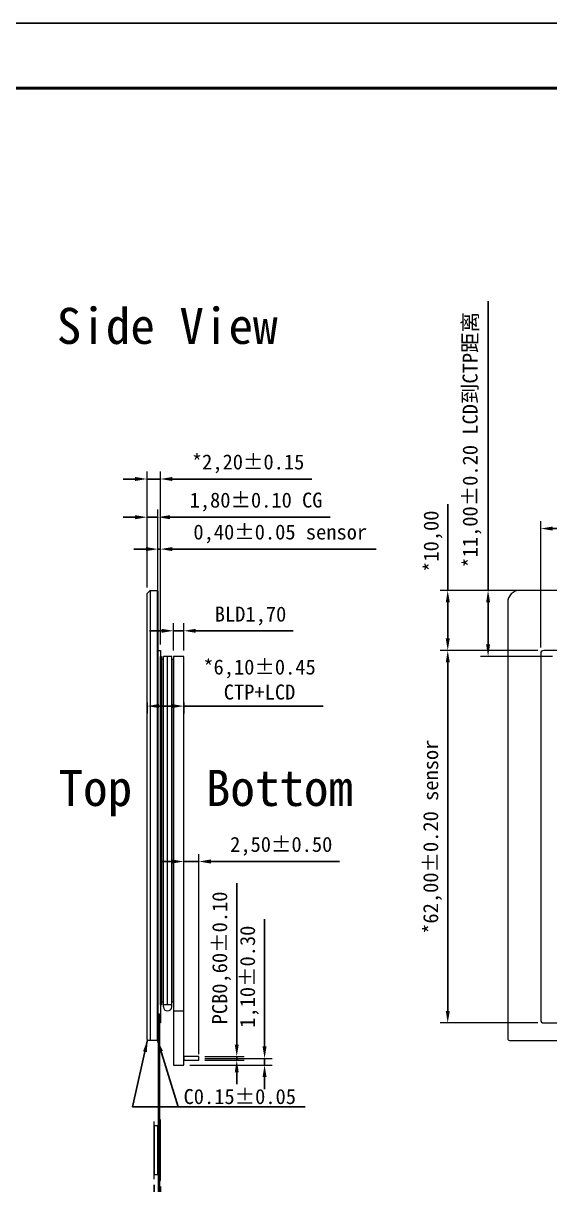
# Model space of a CAD drawing. Header units: millimetres. Extents: x 1946 to 4611, y 2266 to 2855.
# Drawn here: x 3781.6 to 3869.2, y 2645 to 2838.3 of the extents above; entities that cross this region are included whole.
import ezdxf

# ---------------------------------------------------------------- set-up
doc = ezdxf.new("R2010")
doc.units = ezdxf.units.MM
for name, color, linetype in [('Adhesive', 2, 'Continuous'), ('Dim', 4, 'Continuous'), ('Mylar', 2, 'Continuous')]:
    doc.layers.add(name, color=color, linetype=linetype)
for name, color, linetype, lineweight in [('BACKLIGHT', 7, 'Continuous', 20), ('Cover Lens', 152, 'Continuous', 0), ('FPC', 30, 'Continuous', 0), ('LCD', 4, 'Continuous', 20), ('OCA', 3, 'Continuous', 0), ('PCB', 102, 'Continuous', 20), ('Sensor', 6, 'Continuous', 0)]:
    doc.layers.add(name, color=color, linetype=linetype, lineweight=lineweight)
doc.styles.add('宋体', font='')
doc.styles.get('宋体').set_extended_font_data('SimSun')
doc.dimstyles.new('DIM', dxfattribs={"dimtxt": 2.5, "dimasz": 2, "dimexe": 1.25, "dimexo": 1, "dimgap": 1, "dimtad": 1, "dimzin": 1, "dimtxsty": '宋体', "dimcen": 2.5, "dimazin": 0, "dimtfac": 1, "dimtmove": 0, "dimatfit": 3, "dimfxl": 0, "dimlwe": 0, "dimarcsym": 0})

# ---------------------------------------------------------------- blocks, each defined once
blk = doc.blocks.new('CG2')
at = {"layer": 'Cover Lens'}
blk.add_lwpolyline([(43, -7.6), (43, 65, 0.414214), (41, 67), (-41, 67, 0.414214), (-43, 65), (-43, -7.6, 0.414214), (-42.7, -7.9), (42.7, -7.9, 0.414214)], format="xyb", close=True, dxfattribs=at)
blk.add_lwpolyline([(33, 0), (-33, 0), (-33, 54), (33, 54)], close=True, dxfattribs=at)
blk = doc.blocks.new('*D94')
at = {"layer": 'Defpoints', "color": 0}
for p in [(3942.69, 2754.23), (3867.69, 2733.45), (3942.69, 2733.45)]:
    blk.add_point(p, dxfattribs=at)
at = {"layer": 'Dim', "color": 0, "lineweight": 0}
for p, q in [((3867.69, 2734.45), (3867.69, 2755.48)), ((3942.69, 2734.45), (3942.69, 2755.48))]:
    blk.add_line(p, q, dxfattribs=at)
at = {"layer": 'Dim', "color": 0, "lineweight": -2}
blk.add_line((3869.69, 2754.23), (3940.69, 2754.23), dxfattribs=at)
at = {"layer": 'Dim', "color": 0}
for points in [[(3869.69, 2754.57), (3869.69, 2753.9), (3867.69, 2754.23)], [(3940.69, 2754.57), (3940.69, 2753.9), (3942.69, 2754.23)]]:
    blk.add_solid(points, dxfattribs=at)
at = {"layer": 'Dim', "color": 0, "insert": (3905.19, 2756.75), "char_height": 2.5, "attachment_point": 5, "style": '宋体'}
blk.add_mtext('{\\C2;*}75,00%%P0.20 sensor', dxfattribs=at)
blk = doc.blocks.new('*D95')
at = {"layer": 'Defpoints', "color": 0}
for p in [(3852.22, 2733.95), (3868.19, 2733.95), (3868.19, 2671.95)]:
    blk.add_point(p, dxfattribs=at)
at = {"layer": 'Dim', "color": 0, "lineweight": 0}
for p, q in [((3867.19, 2733.95), (3850.97, 2733.95)), ((3867.19, 2671.95), (3850.97, 2671.95))]:
    blk.add_line(p, q, dxfattribs=at)
at = {"layer": 'Dim', "color": 0, "lineweight": -2}
blk.add_line((3852.22, 2673.95), (3852.22, 2731.95), dxfattribs=at)
at = {"layer": 'Dim', "color": 0}
for points in [[(3851.89, 2731.95), (3852.56, 2731.95), (3852.22, 2733.95)], [(3851.89, 2673.95), (3852.56, 2673.95), (3852.22, 2671.95)]]:
    blk.add_solid(points, dxfattribs=at)
at = {"layer": 'Dim', "color": 0, "insert": (3849.7, 2702.95), "char_height": 2.5, "attachment_point": 5, "rotation": 90, "style": '宋体'}
blk.add_mtext('{\\C2;*}62,00%%P0.20 sensor', dxfattribs=at)
blk = doc.blocks.new('*D96')
at = {"layer": 'Defpoints', "color": 0}
for p in [(3852.22, 2743.95), (3864.19, 2743.95), (3868.19, 2733.95)]:
    blk.add_point(p, dxfattribs=at)
at = {"layer": 'Dim', "color": 0, "lineweight": -2}
for p, q in [((3852.22, 2743.95), (3852.22, 2758.31)), ((3852.22, 2735.95), (3852.22, 2741.95))]:
    blk.add_line(p, q, dxfattribs=at)
at = {"layer": 'Dim', "color": 0, "lineweight": 0}
for p, q in [((3863.19, 2743.95), (3850.97, 2743.95)), ((3867.19, 2733.95), (3850.97, 2733.95))]:
    blk.add_line(p, q, dxfattribs=at)
at = {"layer": 'Dim', "color": 0}
for points in [[(3851.89, 2741.95), (3852.56, 2741.95), (3852.22, 2743.95)], [(3851.89, 2735.95), (3852.56, 2735.95), (3852.22, 2733.95)]]:
    blk.add_solid(points, dxfattribs=at)
at = {"layer": 'Dim', "color": 0, "insert": (3849.77, 2752.13), "char_height": 2.5, "attachment_point": 5, "rotation": 90, "style": '宋体'}
blk.add_mtext('{\\C2;*}10,00', dxfattribs=at)
blk = doc.blocks.new('*D98')
at = {"layer": 'Defpoints', "color": 0}
for p in [(3804.41, 2750.81), (3804.01, 2733.95), (3804.41, 2733.95)]:
    blk.add_point(p, dxfattribs=at)
at = {"layer": 'Dim', "color": 0, "lineweight": -2}
for p, q in [((3802.01, 2750.81), (3800.01, 2750.81)), ((3804.01, 2750.81), (3804.41, 2750.81)), ((3806.41, 2750.81), (3840.31, 2750.81))]:
    blk.add_line(p, q, dxfattribs=at)
at = {"layer": 'Dim', "color": 0, "lineweight": 0}
for p, q in [((3804.01, 2734.95), (3804.01, 2752.06)), ((3804.41, 2734.95), (3804.41, 2752.06))]:
    blk.add_line(p, q, dxfattribs=at)
at = {"layer": 'Dim', "color": 0}
for points in [[(3802.01, 2751.15), (3802.01, 2750.48), (3804.01, 2750.81)], [(3806.41, 2751.15), (3806.41, 2750.48), (3804.41, 2750.81)]]:
    blk.add_solid(points, dxfattribs=at)
at = {"layer": 'Dim', "color": 0, "insert": (3824.36, 2753.34), "char_height": 2.5, "attachment_point": 5, "style": '宋体'}
blk.add_mtext('0,40%%P0.05 sensor', dxfattribs=at)
blk = doc.blocks.new('*D99')
at = {"layer": 'Defpoints', "color": 0}
for p in [(3804.01, 2756.13), (3802.21, 2743.45), (3804.01, 2743.8)]:
    blk.add_point(p, dxfattribs=at)
at = {"layer": 'Dim', "color": 0, "lineweight": 0}
for p, q in [((3802.21, 2744.45), (3802.21, 2757.38)), ((3804.01, 2744.8), (3804.01, 2757.38))]:
    blk.add_line(p, q, dxfattribs=at)
at = {"layer": 'Dim', "color": 0, "lineweight": -2}
for p, q in [((3800.21, 2756.13), (3798.21, 2756.13)), ((3802.21, 2756.13), (3804.01, 2756.13)), ((3806.01, 2756.13), (3832.65, 2756.13))]:
    blk.add_line(p, q, dxfattribs=at)
at = {"layer": 'Dim', "color": 0}
for points in [[(3800.21, 2756.46), (3800.21, 2755.79), (3802.21, 2756.13)], [(3806.01, 2756.46), (3806.01, 2755.79), (3804.01, 2756.13)]]:
    blk.add_solid(points, dxfattribs=at)
at = {"layer": 'Dim', "color": 0, "insert": (3820.33, 2758.65), "char_height": 2.5, "attachment_point": 5, "style": '宋体'}
blk.add_mtext('1,80%%P0.10 CG', dxfattribs=at)
blk = doc.blocks.new('*D100')
at = {"layer": 'Defpoints', "color": 0}
for p in [(3804.41, 2762.48), (3802.21, 2743.45), (3804.41, 2733.95)]:
    blk.add_point(p, dxfattribs=at)
at = {"layer": 'Dim', "color": 0, "lineweight": -2}
for p, q in [((3800.21, 2762.48), (3798.21, 2762.48)), ((3802.21, 2762.48), (3804.41, 2762.48)), ((3806.41, 2762.48), (3829.62, 2762.48))]:
    blk.add_line(p, q, dxfattribs=at)
at = {"layer": 'Dim', "color": 0, "lineweight": 0}
for p, q in [((3802.21, 2744.45), (3802.21, 2763.73)), ((3804.41, 2734.95), (3804.41, 2763.73))]:
    blk.add_line(p, q, dxfattribs=at)
at = {"layer": 'Dim', "color": 0}
for points in [[(3800.21, 2762.82), (3800.21, 2762.15), (3802.21, 2762.48)], [(3806.41, 2762.82), (3806.41, 2762.15), (3804.41, 2762.48)]]:
    blk.add_solid(points, dxfattribs=at)
at = {"layer": 'Dim', "color": 0, "insert": (3819.01, 2765), "char_height": 2.5, "attachment_point": 5, "style": '宋体'}
blk.add_mtext('{\\C2;*}2,20%%P0.15', dxfattribs=at)
blk = doc.blocks.new('*D104')
at = {"layer": 'Defpoints', "color": 0}
for p in [(3804.26, 2645.72), (3804.46, 2645.72), (3804.46, 2626.29)]:
    blk.add_point(p, dxfattribs=at)
at = {"layer": 'Dim', "color": 0, "lineweight": 0}
for p, q in [((3804.26, 2644.72), (3804.26, 2625.04)), ((3804.46, 2644.72), (3804.46, 2625.04))]:
    blk.add_line(p, q, dxfattribs=at)
at = {"layer": 'Dim', "color": 0, "lineweight": -2}
for p, q in [((3802.26, 2626.29), (3800.26, 2626.29)), ((3804.26, 2626.29), (3804.46, 2626.29)), ((3806.46, 2626.29), (3838.57, 2626.29))]:
    blk.add_line(p, q, dxfattribs=at)
at = {"layer": 'Dim', "color": 0}
for points in [[(3802.26, 2626.63), (3802.26, 2625.96), (3804.26, 2626.29)], [(3806.46, 2626.63), (3806.46, 2625.96), (3804.46, 2626.29)]]:
    blk.add_solid(points, dxfattribs=at)
at = {"layer": 'Dim', "color": 0, "lineweight": 0, "insert": (3823.51, 2628.86), "char_height": 2.5, "attachment_point": 5, "style": '宋体'}
blk.add_mtext('SUS（GND）T=0,20', dxfattribs=at)
blk = doc.blocks.new('*D105')
at = {"layer": 'Defpoints', "color": 0}
for p in [(3803.31, 2646.02), (3803.36, 2646.02), (3803.36, 2619.98)]:
    blk.add_point(p, dxfattribs=at)
at = {"layer": 'Dim', "color": 0, "lineweight": 0}
for p, q in [((3803.31, 2645.02), (3803.31, 2618.73)), ((3803.36, 2645.02), (3803.36, 2618.73))]:
    blk.add_line(p, q, dxfattribs=at)
at = {"layer": 'Dim', "color": 0, "lineweight": -2}
for p, q in [((3801.31, 2619.98), (3799.31, 2619.98)), ((3803.31, 2619.98), (3803.36, 2619.98)), ((3805.36, 2619.98), (3835.57, 2619.98))]:
    blk.add_line(p, q, dxfattribs=at)
at = {"layer": 'Dim', "color": 0}
for points in [[(3801.31, 2620.32), (3801.31, 2619.65), (3803.31, 2619.98)], [(3805.36, 2620.32), (3805.36, 2619.65), (3803.36, 2619.98)]]:
    blk.add_solid(points, dxfattribs=at)
at = {"layer": 'Dim', "color": 0, "lineweight": 0, "insert": (3821.46, 2622.66), "char_height": 2.5, "attachment_point": 5, "style": '宋体'}
blk.add_mtext('高温胶纸 T=0,05', dxfattribs=at)
blk = doc.blocks.new('*D84')
at = {"layer": 'Defpoints', "color": 0}
for p in [(3803.31, 2646.02), (3804.46, 2645.72), (3804.46, 2604.81)]:
    blk.add_point(p, dxfattribs=at)
at = {"layer": 'Dim', "color": 0, "lineweight": 0}
for p, q in [((3803.31, 2645.02), (3803.31, 2603.56)), ((3804.46, 2644.72), (3804.46, 2603.56))]:
    blk.add_line(p, q, dxfattribs=at)
at = {"layer": 'Dim', "color": 0, "lineweight": -2}
for p, q in [((3801.31, 2604.81), (3799.31, 2604.81)), ((3803.31, 2604.81), (3804.46, 2604.81)), ((3806.46, 2604.81), (3824.47, 2604.81))]:
    blk.add_line(p, q, dxfattribs=at)
at = {"layer": 'Dim', "color": 0}
for points in [[(3801.31, 2605.14), (3801.31, 2604.48), (3803.31, 2604.81)], [(3806.46, 2605.14), (3806.46, 2604.48), (3804.46, 2604.81)]]:
    blk.add_solid(points, dxfattribs=at)
at = {"layer": 'Dim', "color": 0, "lineweight": 0, "insert": (3816.47, 2607.06), "char_height": 2.5, "attachment_point": 5, "style": '宋体'}
blk.add_mtext('{\\C2;*}1.40MAX', dxfattribs=at)
blk = doc.blocks.new('工程图框')
at = {"color": 4}
blk.add_lwpolyline([(-525, 0), (0, 0), (0, 371.25), (-525, 371.25)], close=True, dxfattribs=at)
at = {"const_width": 0.625}
blk.add_lwpolyline([(-512.5, 12.5), (-12.5, 12.5), (-12.5, 358.75), (-512.5, 358.75)], close=True, dxfattribs=at)
blk = doc.blocks.new('*D185')
at = {"layer": 'Defpoints', "color": 0}
for p in [(3810.81, 2666.05), (3821.75, 2666.05), (3808.31, 2664.95)]:
    blk.add_point(p, dxfattribs=at)
at = {"layer": 'Dim', "color": 0, "lineweight": -2}
for p, q in [((3821.75, 2668.05), (3821.75, 2689.25)), ((3821.75, 2664.95), (3821.75, 2666.05)), ((3821.75, 2662.95), (3821.75, 2660.95))]:
    blk.add_line(p, q, dxfattribs=at)
at = {"layer": 'Dim', "color": 0, "lineweight": 0}
for p, q in [((3811.81, 2666.05), (3823, 2666.05)), ((3809.31, 2664.95), (3823, 2664.95))]:
    blk.add_line(p, q, dxfattribs=at)
at = {"layer": 'Dim', "color": 0}
for points in [[(3821.41, 2668.05), (3822.08, 2668.05), (3821.75, 2666.05)], [(3821.41, 2662.95), (3822.08, 2662.95), (3821.75, 2664.95)]]:
    blk.add_solid(points, dxfattribs=at)
at = {"layer": 'Dim', "color": 0, "insert": (3819.23, 2679.65), "char_height": 2.5, "attachment_point": 5, "rotation": 90, "style": '宋体'}
blk.add_mtext('1,10%%P0.30', dxfattribs=at)
blk = doc.blocks.new('*D186')
at = {"layer": 'Defpoints', "color": 0}
for p in [(3810.81, 2666.35), (3810.81, 2665.75), (3817.12, 2665.75)]:
    blk.add_point(p, dxfattribs=at)
at = {"layer": 'Dim', "color": 0, "lineweight": -2}
for p, q in [((3817.12, 2668.35), (3817.12, 2695.2)), ((3817.12, 2665.75), (3817.12, 2666.35)), ((3817.12, 2663.75), (3817.12, 2661.75))]:
    blk.add_line(p, q, dxfattribs=at)
at = {"layer": 'Dim', "color": 0, "lineweight": 0}
for p, q in [((3811.81, 2666.35), (3818.37, 2666.35)), ((3811.81, 2665.75), (3818.37, 2665.75))]:
    blk.add_line(p, q, dxfattribs=at)
at = {"layer": 'Dim', "color": 0}
for points in [[(3816.79, 2668.35), (3817.45, 2668.35), (3817.12, 2666.35)], [(3816.79, 2663.75), (3817.45, 2663.75), (3817.12, 2665.75)]]:
    blk.add_solid(points, dxfattribs=at)
at = {"layer": 'Dim', "color": 0, "insert": (3814.6, 2682.77), "char_height": 2.5, "attachment_point": 5, "rotation": 90, "style": '宋体'}
blk.add_mtext('PCB0,60%%P0.10', dxfattribs=at)
blk = doc.blocks.new('*D187')
at = {"layer": 'Defpoints', "color": 0}
for p in [(3808.31, 2698.82), (3810.81, 2665.75), (3808.31, 2664.95)]:
    blk.add_point(p, dxfattribs=at)
at = {"layer": 'Dim', "color": 0, "lineweight": -2}
for p, q in [((3806.31, 2698.82), (3804.31, 2698.82)), ((3808.31, 2698.82), (3810.81, 2698.82)), ((3812.81, 2698.82), (3834.23, 2698.82))]:
    blk.add_line(p, q, dxfattribs=at)
at = {"layer": 'Dim', "color": 0, "lineweight": 0}
for p, q in [((3808.31, 2665.95), (3808.31, 2700.07)), ((3810.81, 2666.75), (3810.81, 2700.07))]:
    blk.add_line(p, q, dxfattribs=at)
at = {"layer": 'Dim', "color": 0}
for points in [[(3806.31, 2699.16), (3806.31, 2698.49), (3808.31, 2698.82)], [(3812.81, 2699.16), (3812.81, 2698.49), (3810.81, 2698.82)]]:
    blk.add_solid(points, dxfattribs=at)
at = {"layer": 'Dim', "color": 0, "insert": (3824.52, 2701.35), "char_height": 2.5, "attachment_point": 5, "style": '宋体'}
blk.add_mtext('2,50%%P0.50', dxfattribs=at)
blk = doc.blocks.new('*D188')
at = {"layer": 'Defpoints', "color": 0}
for p in [(3806.61, 2737.22), (3806.61, 2732.95), (3808.31, 2732.95)]:
    blk.add_point(p, dxfattribs=at)
at = {"layer": 'Dim', "color": 0, "lineweight": 0}
for p, q in [((3806.61, 2733.95), (3806.61, 2738.47)), ((3808.31, 2733.95), (3808.31, 2738.47))]:
    blk.add_line(p, q, dxfattribs=at)
at = {"layer": 'Dim', "color": 0, "lineweight": -2}
for p, q in [((3804.61, 2737.22), (3802.61, 2737.22)), ((3806.61, 2737.22), (3808.31, 2737.22)), ((3810.31, 2737.22), (3826.52, 2737.22))]:
    blk.add_line(p, q, dxfattribs=at)
at = {"layer": 'Dim', "color": 0}
for points in [[(3804.61, 2737.55), (3804.61, 2736.89), (3806.61, 2737.22)], [(3810.31, 2737.55), (3810.31, 2736.89), (3808.31, 2737.22)]]:
    blk.add_solid(points, dxfattribs=at)
at = {"layer": 'Dim', "color": 0, "insert": (3819.41, 2739.68), "char_height": 2.5, "attachment_point": 5, "style": '宋体'}
blk.add_mtext('BLD1,70', dxfattribs=at)
blk = doc.blocks.new('*D303')
at = {"layer": 'Defpoints', "color": 0}
for p in [(3858.93, 2743.95), (3870.66, 2743.95), (3870.66, 2732.95)]:
    blk.add_point(p, dxfattribs=at)
at = {"layer": 'Dim', "color": 0, "lineweight": -2}
for p, q in [((3858.93, 2743.95), (3858.93, 2792.06)), ((3858.93, 2734.95), (3858.93, 2741.95))]:
    blk.add_line(p, q, dxfattribs=at)
at = {"layer": 'Dim', "color": 0, "lineweight": 0}
for p, q in [((3869.66, 2743.95), (3857.68, 2743.95)), ((3869.66, 2732.95), (3857.68, 2732.95))]:
    blk.add_line(p, q, dxfattribs=at)
at = {"layer": 'Dim', "color": 0}
for points in [[(3858.6, 2741.95), (3859.27, 2741.95), (3858.93, 2743.95)], [(3858.6, 2734.95), (3859.27, 2734.95), (3858.93, 2732.95)]]:
    blk.add_solid(points, dxfattribs=at)
at = {"layer": 'Dim', "color": 0, "insert": (3856.26, 2769.01), "char_height": 2.5, "attachment_point": 5, "rotation": 90, "style": '宋体'}
blk.add_mtext('{\\C2;*}11,00%%P0.20 LCD到CTP距离', dxfattribs=at)
blk = doc.blocks.new('*D305')
at = {"layer": 'Defpoints', "color": 0}
for p in [(3802.21, 2726.3), (3808.31, 2726.3), (3808.31, 2724.69)]:
    blk.add_point(p, dxfattribs=at)
at = {"layer": 'Dim', "color": 0, "lineweight": 0}
for p, q in [((3802.21, 2725.3), (3802.21, 2723.44)), ((3808.31, 2725.3), (3808.31, 2723.44))]:
    blk.add_line(p, q, dxfattribs=at)
at = {"layer": 'Dim', "color": 0, "lineweight": -2}
for p, q in [((3804.21, 2724.69), (3806.31, 2724.69)), ((3808.31, 2724.69), (3831.52, 2724.69))]:
    blk.add_line(p, q, dxfattribs=at)
at = {"layer": 'Dim', "color": 0}
for points in [[(3804.21, 2725.03), (3804.21, 2724.36), (3802.21, 2724.69)], [(3806.31, 2725.03), (3806.31, 2724.36), (3808.31, 2724.69)]]:
    blk.add_solid(points, dxfattribs=at)
at = {"layer": 'Dim', "color": 0, "insert": (3820.91, 2729.09), "char_height": 2.5, "attachment_point": 5, "style": '宋体'}
blk.add_mtext('{\\C2;*}6,10%%P0.45 \\PCTP+LCD', dxfattribs=at)

msp = doc.modelspace()

# ---------------------------------------------------------------- hatches: boundary and pattern name
at = {"layer": 'FPC', "lineweight": 0}
msp.add_hatch(color=3, dxfattribs=at).paths.add_polyline_path([(3804.10888, 2646.72453), (3804.00888, 2646.72453), (3804.00888, 2654.82453), (3804.10888, 2654.82453)])

# ---------------------------------------------------------------- linework, layer by layer
at = {"layer": 'Adhesive'}
msp.add_lwpolyline([(3804.00888, 2671.1507), (3804.10888, 2671.1507), (3804.10888, 2669.0507), (3804.00888, 2669.0507)], close=True, dxfattribs=at)
at = {"layer": 'BACKLIGHT', "lineweight": 15}
msp.add_line((3806.60888, 2673.9507), (3808.30888, 2673.9507), dxfattribs=at)
msp.add_lwpolyline([(3806.60888, 2732.9507), (3806.60888, 2664.9507), (3808.30888, 2664.9507), (3808.30888, 2732.9507)], close=True, dxfattribs=at)
at = {"layer": 'Cover Lens'}
for p, q in [((3802.70888, 2743.9507), (3802.70888, 2669.0507)), ((3803.85888, 2743.9507), (3803.85888, 2669.0507))]:
    msp.add_line(p, q, dxfattribs=at)
msp.add_lwpolyline([(3802.70888, 2743.9507), (3803.85888, 2743.9507), (3804.00888, 2743.8007), (3804.00888, 2669.2007), (3803.85888, 2669.0507), (3802.35888, 2669.0507), (3802.20888, 2669.2007), (3802.20888, 2743.4507)], close=True, dxfattribs=at)
at = {"layer": 'FPC', "lineweight": 0}
for points in [[(3804.20888, 2634.52453), (3804.10888, 2634.52453), (3804.10888, 2673.4507), (3804.25888, 2673.4507), (3804.25888, 2637.52453), (3804.20888, 2637.52453)], [(3803.35888, 2646.72453), (3804.00888, 2646.72453), (3804.00888, 2654.82453), (3803.35888, 2654.82453)], [(3804.25888, 2645.72453), (3804.45888, 2645.72453), (3804.45888, 2655.82453), (3804.25888, 2655.82453)]]:
    msp.add_lwpolyline(points, close=True, dxfattribs=at)
at = {"layer": 'FPC', "color": 3, "lineweight": 0}
msp.add_lwpolyline([(3804.10888, 2646.72453), (3804.00888, 2646.72453), (3804.00888, 2654.82453), (3804.10888, 2654.82453)], close=True, dxfattribs=at)
at = {"layer": 'LCD', "lineweight": 15}
for p, q in [((3804.90888, 2732.4507), (3804.60888, 2732.4507)), ((3804.60888, 2675.4507), (3804.60888, 2732.4507)), ((3806.30888, 2732.9507), (3804.90888, 2732.9507)), ((3804.90888, 2674.9507), (3804.90888, 2732.9507)), ((3805.60888, 2674.9507), (3805.60888, 2732.9507)), ((3806.30888, 2674.9507), (3806.30888, 2732.9507)), ((3806.60888, 2732.4507), (3806.30888, 2732.4507)), ((3806.60888, 2675.4507), (3806.60888, 2732.4507)), ((3804.60888, 2675.4507), (3804.90888, 2675.4507)), ((3806.30888, 2675.4507), (3806.60888, 2675.4507)), ((3806.30888, 2674.9507), (3804.90888, 2674.9507)), ((3804.90888, 2674.6507), (3804.90888, 2674.9507)), ((3806.30888, 2674.6507), (3806.30888, 2674.9507))]:
    msp.add_line(p, q, dxfattribs=at)
msp.add_arc((3805.60888, 2674.6507), 0.7, 180, 360, dxfattribs=at)
at = {"layer": 'Mylar', "lineweight": 0}
msp.add_lwpolyline([(3803.30888, 2646.02453), (3803.35888, 2646.02453), (3803.35888, 2655.52453), (3803.30888, 2655.52453)], close=True, dxfattribs=at)
at = {"layer": 'OCA'}
msp.add_lwpolyline([(3804.40888, 2732.9507), (3804.60888, 2732.9507), (3804.60888, 2674.9507), (3804.40888, 2674.9507)], close=True, dxfattribs=at)
at = {"layer": 'PCB', "lineweight": 15}
msp.add_lwpolyline([(3808.30888, 2666.3507), (3808.30888, 2665.7507), (3810.80888, 2665.7507), (3810.80888, 2666.3507)], close=True, dxfattribs=at)
at = {"layer": 'Sensor'}
msp.add_lwpolyline([(3804.00888, 2733.9507), (3804.40888, 2733.9507), (3804.40888, 2671.9507), (3804.00888, 2671.9507)], close=True, dxfattribs=at)
msp.add_lwpolyline([(3867.69291, 2733.4507), (3867.69291, 2672.4507, 0.414213562), (3868.19291, 2671.9507), (3942.19291, 2671.9507, 0.414213562), (3942.69291, 2672.4507), (3942.69291, 2733.4507, 0.414213562), (3942.19291, 2733.9507), (3868.19291, 2733.9507, 0.414213562)], format="xyb", close=True, dxfattribs=at)

# ---------------------------------------------------------------- block references
at = {"lineweight": 0, "xscale": 0.864, "yscale": 0.864, "zscale": 0.864}
msp.add_blockref('工程图框', (4029.16226, 2517.57298), dxfattribs=at)
at = {"layer": 'Cover Lens'}
msp.add_blockref('CG2', (3905.19291, 2676.9507), dxfattribs=at)

# ---------------------------------------------------------------- texts
at = {"layer": 'Dim', "color": 2, "lineweight": 0, "char_height": 6, "attachment_point": 5, "style": '宋体'}
for s, insert in [('Side View', (3805.53864, 2787.90602)), ('Top   Bottom', (3811.97142, 2710.20342))]:
    msp.add_mtext(s, dxfattribs=dict(at, insert=insert))
at = {"layer": 'Dim', "linetype": 'ByBlock', "lineweight": 0, "insert": (3817.62195, 2659.68705), "char_height": 2.5, "attachment_point": 5, "style": '宋体'}
msp.add_mtext('C0.15%%P0.05', dxfattribs=at)

# ---------------------------------------------------------------- dimensions: what is measured, and where the dimension line sits
at = {"layer": 'Dim'}
for base, p1, p2, text, picture, middle in [((3858.93365, 2743.9507), (3870.66131, 2732.9507), (3870.66131, 2743.9507), '{\\C2;*}<>%%P0.20 LCD到CTP距离', '*D303', (3856.26004, 2769.00625)), ((3852.22342, 2743.9507), (3868.19291, 2733.9507), (3864.19291, 2743.9507), '{\\C2;*}<>', '*D96', (3849.76509, 2752.13125)), ((3852.22342, 2733.9507), (3868.19291, 2671.9507), (3868.19291, 2733.9507), '{\\C2;*}<>%%P0.20 sensor', '*D95', (3849.70259, 2702.9507))]:
    dim = msp.add_linear_dim(base=base, p1=p1, p2=p2, angle=90, text=text, dimstyle='DIM', dxfattribs=at)
    dim.commit()
    dim.dimension.update_dxf_attribs({"geometry": picture, "text_midpoint": middle})
for base, p1, p2, text, picture, middle in [((3804.40888, 2762.4831), (3802.20888, 2743.4507), (3804.40888, 2733.9507), '{\\C2;*}<>%%P0.15', '*D100', (3819.01305, 2765.00393)), ((3804.00888, 2756.12799), (3802.20888, 2743.4507), (3804.00888, 2743.8007), '<>%%P0.10 CG', '*D99', (3820.32833, 2758.64882)), ((3942.69291, 2754.23404), (3867.69291, 2733.4507), (3942.69291, 2733.4507), '{\\C2;*}<>%%P0.20 sensor', '*D94', (3905.19291, 2756.75488)), ((3804.40888, 2750.81492), (3804.00888, 2733.9507), (3804.40888, 2733.9507), '<>%%P0.05 sensor', '*D98', (3824.36027, 2753.33576)), ((3808.30888, 2724.69331), (3802.20888, 2726.30406), (3808.30888, 2726.30406), '{\\C2;*}<>%%P0.45 \\PCTP+LCD', '*D305', (3820.91305, 2729.08914))]:
    dim = msp.add_linear_dim(base=base, p1=p1, p2=p2, text=text, dimstyle='DIM', dxfattribs=at)
    dim.commit()
    dim.dimension.update_dxf_attribs({"geometry": picture, "text_midpoint": middle})
for base, p1, p2, text, picture, middle in [((3806.60888, 2737.22034), (3808.30888, 2732.9507), (3806.60888, 2732.9507), 'BLD<>', '*D188', (3819.41305, 2737.22034)), ((3808.30888, 2698.8249), (3810.80888, 2665.7507), (3808.30888, 2664.9507), '<>%%P0.50', '*D187', (3824.51722, 2698.8249))]:
    dim = msp.add_linear_dim(base=base, p1=p1, p2=p2, text=text, dimstyle='DIM', dxfattribs=at)
    dim.commit()
    dim.dimension.update_dxf_attribs({"geometry": picture, "text_midpoint": middle, "dimtype": 160})
for base, p1, p2, text, picture, middle in [((3817.11982, 2665.7507), (3810.80888, 2666.3507), (3810.80888, 2665.7507), 'PCB<>%%P0.10', '*D186', (3817.11982, 2682.77431)), ((3821.74708, 2666.0507), (3808.30888, 2664.9507), (3810.80888, 2666.0507), '<>%%P0.30', '*D185', (3821.74708, 2679.64792))]:
    dim = msp.add_linear_dim(base=base, p1=p1, p2=p2, angle=90, text=text, dimstyle='DIM', dxfattribs=at)
    dim.commit()
    dim.dimension.update_dxf_attribs({"geometry": picture, "text_midpoint": middle, "dimtype": 160})
at = {"layer": 'Dim', "lineweight": 0}
for base, p1, p2, text, picture, middle in [((3803.35888, 2619.98389), (3803.30888, 2646.02453), (3803.35888, 2646.02453), '高温胶纸 T=<>', '*D105', (3821.46305, 2619.98389)), ((3804.45888, 2604.80942), (3803.30888, 2646.02453), (3804.45888, 2645.72453), '{\\C2;*}1.40MAX', '*D84', (3816.46583, 2604.80942)), ((3804.45888, 2626.29435), (3804.25888, 2645.72453), (3804.45888, 2645.72453), 'SUS（GND）T=<>', '*D104', (3823.51444, 2626.29435))]:
    dim = msp.add_linear_dim(base=base, p1=p1, p2=p2, text=text, dimstyle='DIM', override={"dimtxsty": '宋体'}, dxfattribs=at)
    dim.commit()
    dim.dimension.update_dxf_attribs({"geometry": picture, "text_midpoint": middle, "dimtype": 160})

# ---------------------------------------------------------------- leaders
msp.add_leader([(3802.28388, 2669.1257), (3799.80047, 2657.99937), (3828.48685, 2657.99937)], dimstyle='DIM', override={"dimtxsty": '宋体'}, dxfattribs=at)
msp.add_leader([(3803.93388, 2669.1257), (3807.39725, 2657.99937)], dimstyle='DIM', dxfattribs=at)

doc.saveas('drawing.dxf')
